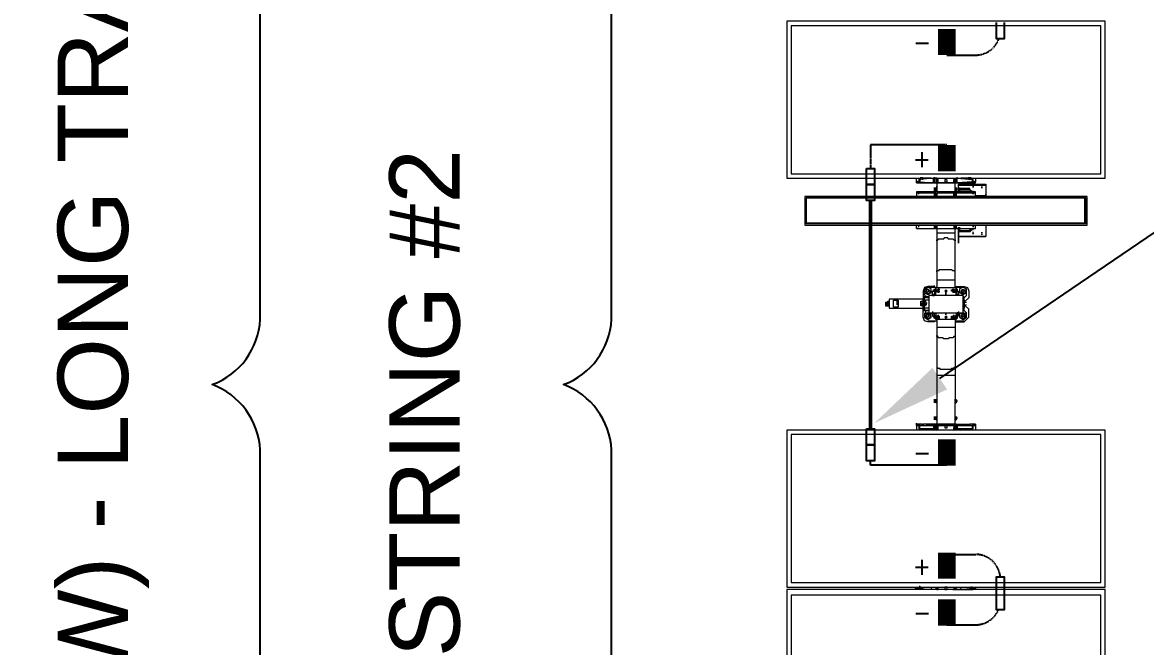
# Model space of a CAD drawing. Header units: feet. Extents: x -13743 to 68376, y -48 to 67763.
# Drawn here: x -280.4 to 38.8, y 65773.3 to 65950.6 of the extents above; entities that cross this region are included whole.
import ezdxf
from ezdxf import colors
from ezdxf.entities.mleader import LeaderData, LeaderLine
from ezdxf.math import Vec2, Vec3

# ---------------------------------------------------------------- set-up
doc = ezdxf.new("R2010")
doc.units = ezdxf.units.FT
doc.header["$MEASUREMENT"] = 0
doc.linetypes.add('HIDDEN', pattern=[0.375, 0.25, -0.125])
for name, color, linetype in [('E-HARN-COMP', 8, 'Continuous'), ('E-TRNK-CABL-NEG', 6, 'HIDDEN'), ('E-TRUNK-CABLE-POS', 6, 'HIDDEN'), ('G-ANNO-TEXT', 1, 'Continuous'), ('Polarity-Text', 7, 'Continuous')]:
    doc.layers.add(name, color=color, linetype=linetype)
doc.styles.add('NEI-A', font='arial.ttf')

# ---------------------------------------------------------------- blocks, each defined once
blk = doc.blocks.new('A$C4742fff2')
at = {"lineweight": 5}
for points in [[(9.338, 0), (9.5696, 0), (9.5696, 0.4666), (9.338, 0.4666)], [(9.5729, 0), (9.8029, 0), (9.8029, 0.4666), (9.5729, 0.4666)], [(10.4012, 0), (10.4012, 0.4666), (10.1713, 0.4666), (10.1713, 0)], [(9.5613, 0.0067), (9.5613, 0.46), (9.3463, 0.46), (9.3463, 0.0067)], [(9.5796, 0.46), (9.5796, 0.0067), (9.7963, 0.0067), (9.7963, 0.46)], [(10.3946, 0.46), (10.1779, 0.46), (10.1779, 0.0067), (10.3946, 0.0067)], [(10.1029, 0.44), (10.1029, 0.0267), (10.1446, 0.0267), (10.1446, 0.44)], [(9.9829, 0.305), (9.9829, 0.31), (9.9913, 0.31), (9.9929, 0.31), (9.9929, 0.305), (9.9929, 0.3033), (9.9913, 0.3033), (9.9829, 0.3033)], [(9.9913, 0.305), (9.9896, 0.305), (9.9913, 0.305), (9.9896, 0.305)], [(9.8113, 0.2767), (9.8096, 0.2767), (9.8096, 0.2683), (9.8113, 0.2683), (9.8113, 0.2767), (9.8096, 0.2767)], [(9.9729, 0.265), (9.9679, 0.265), (9.9646, 0.26), (9.9679, 0.255), (9.9729, 0.255), (9.9746, 0.26)], [(9.9713, 0.2567), (9.9679, 0.2567), (9.9663, 0.2583), (9.9663, 0.26), (9.9663, 0.2617), (9.9679, 0.2617), (9.9696, 0.2633), (9.9713, 0.2617), (9.9696, 0.2617), (9.9679, 0.26), (9.9696, 0.2583), (9.9713, 0.2583), (9.9713, 0.26), (9.9713, 0.2617), (9.9729, 0.2617), (9.9729, 0.26), (9.9729, 0.2583)], [(9.9846, 0.2667), (9.9846, 0.27), (9.9913, 0.27), (9.9913, 0.2667)], [(9.9879, 0.2667), (9.9896, 0.2683), (9.9879, 0.2683), (9.9879, 0.27), (9.9863, 0.2683), (9.9863, 0.2667)], [(9.9929, 0.265), (9.9929, 0.2667), (9.9913, 0.2667), (9.9913, 0.265)], [(10.0096, 0.265), (10.0046, 0.265), (10.0013, 0.26), (10.0046, 0.255), (10.0096, 0.255), (10.0113, 0.26)], [(10.0063, 0.2633), (10.0046, 0.2617), (10.0029, 0.2617), (10.0029, 0.26), (10.0029, 0.2583), (10.0046, 0.2567), (10.0063, 0.2567), (10.0079, 0.2583), (10.0079, 0.26), (10.0079, 0.2617), (10.0063, 0.2617), (10.0046, 0.26), (10.0063, 0.2583), (10.0079, 0.2583), (10.0079, 0.26), (10.0079, 0.2617), (10.0063, 0.2617)], [(10.1679, 0.2767), (10.1663, 0.2767), (10.1646, 0.2767), (10.1663, 0.2767)], [(10.1646, 0.2517), (10.1713, 0.2517), (10.1696, 0.2717), (10.1663, 0.2717), (10.1646, 0.2517), (10.1646, 0.25), (10.1646, 0.2467), (10.1646, 0.2483), (10.1646, 0.25)], [(10.1646, 0.2683), (10.1646, 0.2667)], [(9.8113, 0.2483), (9.8096, 0.2483)], [(9.8196, 0.2483), (9.8179, 0.2483)], [(9.8446, 0.2483), (9.8429, 0.2483)], [(9.9679, 0.2483), (9.9663, 0.2483)], [(9.9696, 0.2483), (9.9663, 0.2483)], [(9.9713, 0.2483), (9.9696, 0.2483)], [(9.9996, 0.2083), (9.9996, 0.2583), (9.9746, 0.2583), (9.9746, 0.2083)], [(9.9996, 0.25), (10.0013, 0.25), (10.0013, 0.2533), (9.9996, 0.2533)], [(10.0079, 0.2483), (10.0096, 0.2483), (10.0113, 0.2483), (10.0096, 0.2483), (10.0046, 0.2483)], [(10.0063, 0.2483), (10.0046, 0.2483)], [(10.0996, 0.25), (10.0979, 0.2483), (10.0996, 0.2467), (10.1013, 0.2483)], [(10.1463, 0.25), (10.1479, 0.25), (10.1496, 0.2483), (10.1479, 0.2483), (10.1496, 0.2483), (10.1479, 0.2483), (10.1496, 0.2483), (10.1479, 0.2483), (10.1496, 0.2483), (10.1496, 0.2467), (10.1479, 0.2467), (10.1463, 0.2467), (10.1463, 0.2483)], [(10.1479, 0.25), (10.1463, 0.2483), (10.1479, 0.2467), (10.1496, 0.2483)], [(10.1546, 0.2483), (10.1529, 0.2483)], [(9.5713, 0.235), (9.5696, 0.235), (9.5696, 0.2317), (9.5729, 0.2317), (9.5729, 0.2333), (9.5729, 0.235)], [(9.8079, 0.2317), (9.8096, 0.2317), (9.8096, 0.235), (9.8063, 0.235), (9.8063, 0.2333), (9.8063, 0.2317)], [(9.8113, 0.245), (9.8096, 0.245), (9.8096, 0.2467), (9.8096, 0.245)], [(9.9679, 0.235), (9.9663, 0.2333), (9.9679, 0.2317), (9.9696, 0.2333)], [(9.9679, 0.235), (9.9663, 0.2333), (9.9679, 0.2317), (9.9696, 0.2333)], [(9.9679, 0.235), (9.9663, 0.2333), (9.9679, 0.2317), (9.9696, 0.2333)], [(9.9679, 0.235), (9.9663, 0.2333), (9.9679, 0.2317), (9.9696, 0.2333)], [(9.9679, 0.2467), (9.9696, 0.2467), (9.9696, 0.245), (9.9679, 0.245)], [(10.0079, 0.245), (10.0046, 0.245), (10.0046, 0.2467), (10.0079, 0.2467)], [(10.0063, 0.235), (10.0046, 0.2333), (10.0063, 0.2317), (10.0079, 0.2333)], [(10.0063, 0.235), (10.0046, 0.2333), (10.0063, 0.2317), (10.0079, 0.2333)], [(10.0063, 0.235), (10.0046, 0.2333), (10.0063, 0.2317), (10.0079, 0.2333)], [(10.0063, 0.235), (10.0046, 0.2333), (10.0063, 0.2317), (10.0079, 0.2333)], [(10.0063, 0.245), (10.0063, 0.2467), (10.0079, 0.2467), (10.0079, 0.245)], [(10.1679, 0.235), (10.1663, 0.235), (10.1663, 0.2317), (10.1679, 0.2317), (10.1696, 0.2333), (10.1696, 0.235)], [(9.8096, 0.2183), (9.8113, 0.2183), (9.8096, 0.2183), (9.8096, 0.2217), (9.8113, 0.2217), (9.8096, 0.2217)], [(9.8196, 0.22), (9.8179, 0.22)], [(9.8229, 0.22), (9.8213, 0.22)], [(9.8446, 0.22), (9.8429, 0.22)], [(9.8463, 0.2167), (9.8463, 0.2183), (9.8429, 0.2183), (9.8446, 0.2183), (9.8446, 0.2167)], [(9.8479, 0.22), (9.8463, 0.22)], [(9.9663, 0.2217), (9.9663, 0.2233)], [(9.9679, 0.2183), (9.9663, 0.2183)], [(9.9679, 0.2217), (9.9696, 0.2217), (9.9696, 0.22), (9.9679, 0.22)], [(9.9713, 0.2183), (9.9696, 0.2183)], [(9.9996, 0.2167), (10.0013, 0.2167), (10.0013, 0.215), (9.9996, 0.215)], [(10.0046, 0.2233), (10.0079, 0.2233)], [(10.0063, 0.22), (10.0063, 0.2217), (10.0079, 0.2217), (10.0079, 0.22)], [(10.0096, 0.2167), (10.0079, 0.2167)], [(10.0996, 0.215), (10.0979, 0.215), (10.0963, 0.215), (10.0979, 0.215), (10.0963, 0.215), (10.0979, 0.215), (10.0946, 0.215), (10.0963, 0.215), (10.0946, 0.215), (10.0963, 0.215), (10.0979, 0.215)], [(10.0996, 0.2217), (10.0979, 0.22), (10.0996, 0.2183), (10.1013, 0.22)], [(10.1013, 0.22), (10.1013, 0.2183), (10.0996, 0.2183), (10.0979, 0.2183), (10.0979, 0.22), (10.0996, 0.22)], [(10.1013, 0.22), (10.0996, 0.22)], [(10.1013, 0.22), (10.0996, 0.22)], [(10.1479, 0.2217), (10.1463, 0.22), (10.1479, 0.2183), (10.1496, 0.22)], [(10.1546, 0.22), (10.1529, 0.22)], [(10.1629, 0.215), (10.1613, 0.215)], [(9.8096, 0.1983), (9.8096, 0.2), (9.8113, 0.2), (9.8113, 0.1983)], [(9.9729, 0.2133), (9.9679, 0.2133), (9.9646, 0.2083), (9.9679, 0.2033), (9.9729, 0.2033), (9.9746, 0.2083)], [(9.9713, 0.2083), (9.9713, 0.2067), (9.9696, 0.2067), (9.9679, 0.2083), (9.9696, 0.21), (9.9713, 0.21), (9.9696, 0.2117), (9.9679, 0.21), (9.9663, 0.21), (9.9663, 0.2083), (9.9663, 0.2067), (9.9679, 0.205), (9.9713, 0.205), (9.9729, 0.2067), (9.9729, 0.2083), (9.9729, 0.21), (9.9713, 0.21)], [(10.0096, 0.2133), (10.0046, 0.2133), (10.0013, 0.2083), (10.0046, 0.2033), (10.0096, 0.2033), (10.0113, 0.2083)], [(10.0046, 0.21), (10.0063, 0.2117), (10.0063, 0.21), (10.0079, 0.21), (10.0079, 0.2083), (10.0079, 0.21), (10.0063, 0.21), (10.0046, 0.2083), (10.0063, 0.2067), (10.0079, 0.2067), (10.0079, 0.2083), (10.0079, 0.2067), (10.0063, 0.205), (10.0046, 0.205), (10.0029, 0.2067), (10.0029, 0.2083), (10.0029, 0.21)], [(10.0979, 0.2133), (10.0963, 0.2133), (10.0946, 0.2133), (10.0963, 0.2133), (10.0979, 0.2133), (10.0996, 0.2133)], [(10.0963, 0.2133), (10.0946, 0.2133)], [(10.1546, 0.2133), (10.1529, 0.2133), (10.1513, 0.2133), (10.1529, 0.2133)], [(10.1529, 0.1983), (10.1513, 0.1967)], [(10.1646, 0.2), (10.1646, 0.1983), (10.1646, 0.1917)], [(9.8113, 0.19), (9.8096, 0.19)], [(10.1013, 0.1933), (10.0996, 0.1933)], [(10.1496, 0.1933), (10.1479, 0.1933)]]:
    blk.add_lwpolyline(points, close=True, dxfattribs=at)
for points in [[(10.1063, 0.4383), (10.1063, 0.03), (10.1046, 0.0283), (10.1046, 0.4383), (10.1063, 0.4383), (10.1429, 0.4383), (10.1046, 0.4383)], [(10.1429, 0.4383), (10.1429, 0.0283), (10.1429, 0.4383)], [(9.9929, 0.2583), (9.9929, 0.265), (9.9963, 0.265), (9.9963, 0.2667), (9.9946, 0.2667), (9.9946, 0.3167), (9.9813, 0.3167), (9.9813, 0.2667), (9.9829, 0.2667)], [(9.9896, 0.3183), (9.9913, 0.3183), (9.9913, 0.3167), (9.9896, 0.3167), (9.9896, 0.3183), (9.9913, 0.3183), (9.9896, 0.3183), (9.9896, 0.32), (9.9896, 0.3217), (9.9846, 0.3217), (9.9846, 0.32), (9.9846, 0.3183), (9.9846, 0.3167)], [(9.9846, 0.32), (9.9896, 0.32)], [(9.9846, 0.3183), (9.9863, 0.3183), (9.9879, 0.3183)], [(9.9879, 0.3167), (9.9863, 0.3167), (9.9879, 0.3167), (9.9863, 0.3167), (9.9879, 0.3167), (9.9896, 0.3167), (9.9879, 0.3167), (9.9863, 0.3167), (9.9863, 0.3183), (9.9879, 0.3183), (9.9863, 0.3183), (9.9879, 0.3183), (9.9896, 0.3183), (9.9879, 0.3183), (9.9863, 0.3183), (9.9896, 0.3183), (9.9879, 0.3183), (9.9863, 0.3183), (9.9879, 0.3183), (9.9913, 0.3183)], [(9.9863, 0.3183), (9.9879, 0.3183), (9.9863, 0.3183)], [(9.9896, 0.3167), (9.9913, 0.3167)], [(9.9829, 0.3033), (9.9846, 0.3033)], [(9.9863, 0.305), (9.9879, 0.305), (9.9863, 0.305)], [(9.9879, 0.305), (9.9896, 0.305), (9.9879, 0.305)], [(9.9896, 0.3033), (9.9896, 0.305), (9.9913, 0.305), (9.9896, 0.305), (9.9913, 0.305)], [(9.5729, 0.2783), (9.5696, 0.2783)], [(9.5696, 0.27), (9.5696, 0.2733), (9.5713, 0.2733), (9.5713, 0.275), (9.5729, 0.275)], [(9.5713, 0.255), (9.5696, 0.255), (9.5696, 0.265), (9.5713, 0.275)], [(9.5713, 0.27), (9.5713, 0.2733)], [(9.8113, 0.2717), (9.8096, 0.2717), (9.8096, 0.2733), (9.8096, 0.2767), (9.8029, 0.2767)], [(9.8096, 0.2733), (9.8046, 0.2733), (9.8046, 0.2717), (9.8046, 0.27), (9.8046, 0.2683), (9.8046, 0.2667)], [(9.8046, 0.2517), (9.8046, 0.25), (9.8096, 0.25), (9.8096, 0.2517), (9.8046, 0.2517), (9.8046, 0.2717), (9.8096, 0.2717), (9.8096, 0.25), (9.8113, 0.25), (9.8113, 0.2483), (9.8113, 0.25), (9.8096, 0.25), (9.8096, 0.2483), (9.8096, 0.2467), (9.8113, 0.2467)], [(9.8113, 0.2767), (9.8096, 0.2767), (9.8113, 0.2767), (9.8129, 0.2767)], [(9.8113, 0.2683), (9.8113, 0.2667), (9.8096, 0.2667), (9.8096, 0.2683)], [(9.8096, 0.2667), (9.8113, 0.25), (9.8113, 0.2667)], [(9.9613, 0.25), (9.9629, 0.25), (9.9613, 0.25), (9.9613, 0.26), (9.9629, 0.265), (9.9679, 0.2667), (9.9813, 0.2667), (9.9796, 0.2667), (9.9779, 0.2667), (9.9813, 0.2667), (9.9813, 0.265), (9.9846, 0.265), (9.9913, 0.265), (9.9913, 0.2633), (9.9896, 0.2633)], [(9.9679, 0.2633), (9.9646, 0.26)], [(9.9746, 0.265), (9.9713, 0.265)], [(9.9763, 0.2633), (9.9746, 0.2633)], [(9.9813, 0.2583), (9.9813, 0.265), (9.9779, 0.265), (9.9779, 0.2667), (9.9779, 0.265), (9.9779, 0.2583)], [(9.9779, 0.265), (9.9796, 0.265)], [(9.9813, 0.2667), (9.9846, 0.2667), (9.9813, 0.2667)], [(9.9846, 0.2633), (9.9846, 0.2667), (9.9863, 0.2667)], [(9.9896, 0.2617), (9.9879, 0.2617), (9.9879, 0.2633), (9.9863, 0.2633), (9.9863, 0.2617), (9.9879, 0.2617)], [(9.9879, 0.2683), (9.9896, 0.2683)], [(9.9879, 0.265), (9.9896, 0.265)], [(9.9929, 0.2667), (9.9913, 0.2667), (9.9929, 0.2667)], [(9.9946, 0.2667), (9.9929, 0.2667), (9.9946, 0.2667)], [(9.9979, 0.2583), (9.9979, 0.265), (9.9979, 0.2667), (9.9963, 0.2667), (9.9946, 0.2667)], [(10.0113, 0.25), (10.0129, 0.25), (10.0129, 0.26), (10.0113, 0.265), (10.0063, 0.2667), (9.9963, 0.2667)], [(9.9963, 0.265), (9.9979, 0.265)], [(9.9996, 0.2633), (9.9979, 0.2633)], [(10.0029, 0.265), (9.9996, 0.265)], [(10.0979, 0.2467), (10.0979, 0.2483), (10.0979, 0.25), (10.0996, 0.25), (10.0996, 0.2483), (10.1013, 0.2483), (10.1013, 0.2467), (10.0996, 0.2467), (10.0979, 0.2467), (10.0979, 0.2483), (10.0996, 0.2483), (10.1013, 0.2483), (10.0996, 0.25), (10.1013, 0.25), (10.1013, 0.2483), (10.0996, 0.2483), (10.1013, 0.2483), (10.0996, 0.2483), (10.1013, 0.2483), (10.0996, 0.2483), (10.1013, 0.2483), (10.1013, 0.2467), (10.0996, 0.2467), (10.0979, 0.2467), (10.0913, 0.2467), (10.0796, 0.2467), (10.0346, 0.2467), (10.0113, 0.2467), (10.0113, 0.26), (10.0079, 0.2633)], [(10.0996, 0.2767), (10.0979, 0.2767), (10.0979, 0.19), (10.0996, 0.19)], [(10.0979, 0.2767), (10.1029, 0.2767)], [(10.0996, 0.2733), (10.1013, 0.2733)], [(10.1446, 0.19), (10.1496, 0.19), (10.1513, 0.19), (10.1513, 0.2767), (10.1496, 0.2767), (10.1446, 0.2767)], [(10.1479, 0.2733), (10.1496, 0.2733)], [(10.1646, 0.2683), (10.1646, 0.2767), (10.1646, 0.2683)], [(10.1646, 0.2717), (10.1663, 0.2717), (10.1663, 0.2733), (10.1646, 0.2733)], [(10.1646, 0.25), (10.1646, 0.2667), (10.1646, 0.25)], [(10.1696, 0.27), (10.1696, 0.2717), (10.1696, 0.2733), (10.1663, 0.2733), (10.1663, 0.2767), (10.1713, 0.2767)], [(10.1696, 0.2667), (10.1696, 0.2683)], [(10.1713, 0.27), (10.1713, 0.2683)], [(9.5713, 0.2483), (9.5696, 0.2483), (9.5696, 0.255)], [(9.5729, 0.2483), (9.5696, 0.2483)], [(9.8063, 0.2483), (9.8046, 0.2483), (9.8096, 0.2483), (9.8096, 0.2467)], [(9.8046, 0.2467), (9.8046, 0.2483)], [(9.8113, 0.2483), (9.8113, 0.2467), (9.8113, 0.2483)], [(9.8179, 0.25), (9.8213, 0.25), (9.8196, 0.25), (9.8213, 0.25), (9.8229, 0.25), (9.8213, 0.25)], [(9.8196, 0.2467), (9.8179, 0.2467), (9.8179, 0.2483), (9.8213, 0.2483), (9.8229, 0.2483), (9.8213, 0.2483), (9.8213, 0.2467), (9.8229, 0.2467)], [(9.8429, 0.25), (9.8463, 0.25), (9.8446, 0.25), (9.8463, 0.25), (9.8479, 0.25), (9.8463, 0.25)], [(9.8446, 0.2467), (9.8429, 0.2467), (9.8429, 0.2483), (9.8463, 0.2483), (9.8479, 0.2483), (9.8463, 0.2483), (9.8463, 0.2467), (9.8479, 0.2467)], [(9.9629, 0.26), (9.9629, 0.2467)], [(9.9746, 0.2183), (9.9696, 0.2183), (9.9696, 0.2167), (9.9713, 0.2167), (9.9696, 0.2167), (9.9679, 0.2167), (9.9663, 0.2167), (9.9663, 0.2183), (9.9646, 0.2183), (9.9646, 0.2483), (9.9663, 0.2483), (9.9663, 0.25), (9.9696, 0.25), (9.9696, 0.2517), (9.9679, 0.2517), (9.9679, 0.25), (9.9663, 0.25)], [(9.9696, 0.2483), (9.9663, 0.2483)], [(9.9729, 0.2533), (9.9696, 0.2533), (9.9696, 0.25), (9.9729, 0.25)], [(9.9746, 0.2483), (9.9696, 0.2483), (9.9696, 0.25), (9.9713, 0.25)], [(9.9763, 0.2533), (9.9746, 0.2533), (9.9746, 0.25), (9.9729, 0.25), (9.9729, 0.2533), (9.9746, 0.2533)], [(10.0113, 0.2483), (10.0113, 0.2183), (10.0129, 0.2183), (10.0129, 0.2167), (10.0129, 0.2067), (10.0113, 0.2017), (10.0063, 0.2), (9.9963, 0.2), (9.9913, 0.205)], [(9.9996, 0.2533), (10.0013, 0.2533), (10.0063, 0.2533), (10.0063, 0.25), (10.0013, 0.25)], [(9.9996, 0.2483), (10.0046, 0.2483), (10.0046, 0.25), (10.0063, 0.25), (10.0063, 0.2517), (10.0079, 0.2517), (10.0079, 0.25), (10.0046, 0.25)], [(10.0046, 0.2483), (10.0079, 0.2483), (10.0079, 0.25), (10.0096, 0.25)], [(10.0129, 0.25), (10.0146, 0.25)], [(10.0979, 0.25), (10.0979, 0.25)], [(10.0979, 0.2483), (10.0979, 0.2483)], [(10.0996, 0.25), (10.0996, 0.25)], [(10.1013, 0.25), (10.1013, 0.25)], [(10.1013, 0.2483), (10.1013, 0.2483)], [(10.1496, 0.25), (10.1496, 0.2483), (10.1496, 0.2467), (10.1479, 0.2467), (10.1463, 0.2467), (10.1463, 0.2483), (10.1479, 0.2483), (10.1496, 0.2483), (10.1479, 0.2483), (10.1479, 0.25), (10.1496, 0.25), (10.1479, 0.25)], [(10.1463, 0.25), (10.1463, 0.25)], [(10.1463, 0.2483), (10.1463, 0.2483)], [(10.1479, 0.25), (10.1479, 0.25)], [(10.1496, 0.25), (10.1496, 0.25)], [(10.1496, 0.2483), (10.1496, 0.2483)], [(10.1713, 0.2483), (10.1696, 0.2483), (10.1663, 0.2483), (10.1646, 0.2483), (10.1646, 0.2467), (10.1579, 0.2467), (10.1529, 0.2467), (10.1513, 0.2467)], [(10.1529, 0.25), (10.1563, 0.25), (10.1546, 0.25), (10.1563, 0.25), (10.1579, 0.25)], [(10.1546, 0.2467), (10.1529, 0.2467), (10.1529, 0.2483), (10.1563, 0.2483), (10.1579, 0.2483), (10.1563, 0.2483), (10.1579, 0.2467), (10.1596, 0.2467)], [(10.1646, 0.2483), (10.1646, 0.25), (10.1713, 0.25), (10.1713, 0.2517)], [(10.1663, 0.2467), (10.1663, 0.2483)], [(10.1696, 0.2483), (10.1696, 0.2467)], [(9.5729, 0.2467), (9.5696, 0.2467), (9.5713, 0.2467)], [(9.5696, 0.2467), (9.5696, 0.245), (9.5729, 0.245)], [(9.9646, 0.2467), (9.9529, 0.2467), (9.9413, 0.2467), (9.8946, 0.2467), (9.8829, 0.2467), (9.8463, 0.2467), (9.8429, 0.2467), (9.8213, 0.2467), (9.8179, 0.2467), (9.8113, 0.2467), (9.8096, 0.2467), (9.8046, 0.2467), (9.8046, 0.245), (9.8096, 0.245), (9.8096, 0.2217)], [(9.8113, 0.22), (9.8113, 0.2467), (9.8113, 0.22)], [(9.9696, 0.2467), (9.9696, 0.245), (9.9713, 0.245), (9.9696, 0.245), (9.9696, 0.2433), (9.9663, 0.2433), (9.9663, 0.245)], [(9.9679, 0.2433), (9.9696, 0.2433), (9.9696, 0.245), (9.9679, 0.245), (9.9696, 0.245), (9.9696, 0.2467), (9.9663, 0.2467), (9.9663, 0.245), (9.9696, 0.245), (9.9679, 0.245), (9.9663, 0.245), (9.9679, 0.245), (9.9679, 0.2467)], [(9.9679, 0.245), (9.9696, 0.245), (9.9679, 0.245)], [(9.9679, 0.2333), (9.9696, 0.2333)], [(9.9729, 0.2333), (9.9713, 0.2333), (9.9729, 0.2333)], [(10.0046, 0.2333), (10.0013, 0.2333), (10.0046, 0.2333)], [(10.0079, 0.2467), (10.0079, 0.245), (10.0096, 0.245), (10.0079, 0.245), (10.0046, 0.245), (10.0046, 0.2433), (10.0063, 0.2433), (10.0046, 0.2433)], [(10.0096, 0.245), (10.0079, 0.245), (10.0096, 0.245), (10.0079, 0.245), (10.0063, 0.245), (10.0046, 0.245), (10.0063, 0.245), (10.0063, 0.2467)], [(10.0046, 0.245), (10.0046, 0.2433), (10.0079, 0.2433), (10.0096, 0.2433)], [(10.0063, 0.2333), (10.0079, 0.2333)], [(10.0079, 0.245), (10.0096, 0.245), (10.0096, 0.2433), (10.0079, 0.2433)], [(10.0979, 0.2467), (10.0979, 0.2467)], [(10.0996, 0.2467), (10.0996, 0.2467)], [(10.1013, 0.2467), (10.1013, 0.2467)], [(10.1463, 0.2467), (10.1463, 0.2467)], [(10.1479, 0.2467), (10.1479, 0.2467)], [(10.1496, 0.2467), (10.1496, 0.2467)], [(10.1646, 0.245), (10.1696, 0.245), (10.1696, 0.2467), (10.1663, 0.2467), (10.1646, 0.2467), (10.1646, 0.245), (10.1646, 0.2217), (10.1663, 0.2217), (10.1646, 0.2217), (10.1646, 0.2183), (10.1646, 0.2167), (10.1663, 0.2167)], [(10.1646, 0.2467), (10.1646, 0.22), (10.1646, 0.2467)], [(10.1646, 0.2467), (10.1663, 0.2467), (10.1663, 0.245)], [(9.5729, 0.2233), (9.5729, 0.2217), (9.5696, 0.2217), (9.5696, 0.2233), (9.5696, 0.22), (9.5696, 0.2183)], [(9.5729, 0.22), (9.5696, 0.22), (9.5713, 0.22)], [(9.5729, 0.2183), (9.5696, 0.2183), (9.5696, 0.2117), (9.5696, 0.2017), (9.5713, 0.195), (9.5713, 0.1933), (9.5729, 0.1933)], [(9.8046, 0.2217), (9.8046, 0.2183), (9.8096, 0.2183), (9.8096, 0.2167), (9.8113, 0.2167), (9.8096, 0.2167), (9.8096, 0.195), (9.8046, 0.195), (9.8046, 0.1933), (9.8096, 0.1933), (9.8096, 0.19), (9.8029, 0.19)], [(9.8113, 0.2217), (9.8096, 0.2217), (9.8046, 0.2217), (9.8063, 0.2217)], [(9.8046, 0.22), (9.8096, 0.22)], [(9.8046, 0.195), (9.8046, 0.2167), (9.8096, 0.2167), (9.8113, 0.2167)], [(9.8096, 0.2167), (9.8046, 0.2167), (9.8063, 0.2167)], [(9.8096, 0.2), (9.8113, 0.2183), (9.8113, 0.2)], [(9.8113, 0.22), (9.8179, 0.22), (9.8179, 0.2183), (9.8196, 0.2183), (9.8196, 0.2167), (9.8213, 0.2167), (9.8213, 0.2183), (9.8179, 0.2183)], [(9.8113, 0.2183), (9.8113, 0.22), (9.8113, 0.2183)], [(9.8179, 0.22), (9.8213, 0.22), (9.8179, 0.22)], [(9.8229, 0.2183), (9.8213, 0.2183), (9.8213, 0.22), (9.8429, 0.22), (9.8429, 0.2183)], [(9.8429, 0.22), (9.8463, 0.22), (9.8429, 0.22)], [(9.9646, 0.22), (9.9413, 0.22), (9.8946, 0.22), (9.8829, 0.22), (9.8463, 0.22), (9.8463, 0.2183), (9.8479, 0.2183)], [(9.9629, 0.2183), (9.9613, 0.2183), (9.9613, 0.2167), (9.9613, 0.2067), (9.9679, 0.2), (9.9796, 0.2), (9.9846, 0.205)], [(9.9629, 0.22), (9.9629, 0.2067)], [(9.9679, 0.22), (9.9696, 0.22), (9.9696, 0.2217), (9.9679, 0.2217), (9.9696, 0.2217), (9.9696, 0.2233), (9.9663, 0.2233), (9.9663, 0.225), (9.9696, 0.225), (9.9696, 0.2233), (9.9696, 0.2217), (9.9713, 0.2217)], [(9.9663, 0.2217), (9.9679, 0.2217), (9.9679, 0.2233), (9.9696, 0.2217), (9.9679, 0.2217)], [(9.9663, 0.2183), (9.9696, 0.2183), (9.9663, 0.2183)], [(9.9663, 0.2183), (9.9679, 0.2183), (9.9696, 0.2183)], [(9.9663, 0.2167), (9.9696, 0.2167), (9.9679, 0.2167)], [(9.9729, 0.215), (9.9696, 0.215), (9.9696, 0.2167), (9.9729, 0.2167)], [(9.9763, 0.215), (9.9746, 0.215), (9.9746, 0.2167), (9.9729, 0.2167), (9.9729, 0.215), (9.9746, 0.215)], [(9.9996, 0.2183), (10.0046, 0.2183), (10.0046, 0.2167), (10.0063, 0.2167), (10.0079, 0.2167), (10.0079, 0.2183), (10.0046, 0.2183), (10.0096, 0.2183), (10.0113, 0.2183), (10.0096, 0.2183), (10.0079, 0.2183), (10.0063, 0.2183), (10.0046, 0.2183), (10.0063, 0.2183), (10.0046, 0.2183)], [(10.0013, 0.2167), (10.0063, 0.2167), (10.0063, 0.215), (10.0013, 0.215), (9.9996, 0.215)], [(10.0079, 0.2217), (10.0063, 0.2217), (10.0079, 0.2217), (10.0079, 0.2233), (10.0079, 0.2217), (10.0096, 0.2217), (10.0079, 0.2217), (10.0079, 0.2233), (10.0063, 0.2233), (10.0063, 0.2217), (10.0046, 0.2217), (10.0046, 0.2233), (10.0046, 0.2217), (10.0046, 0.22), (10.0079, 0.22)], [(10.0046, 0.2167), (10.0079, 0.2167), (10.0063, 0.2167)], [(10.0063, 0.2033), (10.0079, 0.2033), (10.0113, 0.2067), (10.0113, 0.22), (10.0229, 0.22), (10.0346, 0.22), (10.0796, 0.22), (10.0913, 0.22), (10.0979, 0.22), (10.0979, 0.2183), (10.0996, 0.2183), (10.1013, 0.2183), (10.1029, 0.2183)], [(10.0763, 0.215), (10.0779, 0.215), (10.0763, 0.215)], [(10.0779, 0.215), (10.0796, 0.215)], [(10.0846, 0.215), (10.0779, 0.215), (10.0846, 0.215)], [(10.0846, 0.215), (10.0863, 0.215), (10.0846, 0.215)], [(10.0979, 0.19), (10.1029, 0.19), (10.1029, 0.175), (10.1013, 0.175), (10.0863, 0.175), (10.0863, 0.215), (10.0929, 0.215), (10.0946, 0.215), (10.0946, 0.2133), (10.0946, 0.1983), (10.0929, 0.1983), (10.0929, 0.215), (10.0863, 0.215), (10.0879, 0.215), (10.0863, 0.215), (10.0863, 0.175)], [(10.0963, 0.2133), (10.0946, 0.2133), (10.0929, 0.2133), (10.0946, 0.2133), (10.0946, 0.215)], [(10.0946, 0.215), (10.0963, 0.215), (10.0946, 0.215)], [(10.0979, 0.2217), (10.0979, 0.22)], [(10.0979, 0.2217), (10.0979, 0.2217)], [(10.0996, 0.2217), (10.0979, 0.2217)], [(10.0979, 0.22), (10.0979, 0.22)], [(10.0979, 0.2183), (10.0979, 0.2183)], [(10.0996, 0.22), (10.0996, 0.2217)], [(10.1013, 0.22), (10.0996, 0.2217)], [(10.0996, 0.2217), (10.0996, 0.2217)], [(10.1013, 0.2217), (10.0996, 0.2217)], [(10.0996, 0.22), (10.1013, 0.22)], [(10.0996, 0.22), (10.1013, 0.22)], [(10.0996, 0.22), (10.1013, 0.22)], [(10.0996, 0.2183), (10.0996, 0.2183)], [(10.1013, 0.2217), (10.1013, 0.2217)], [(10.1013, 0.22), (10.1013, 0.2217)], [(10.1013, 0.22), (10.1013, 0.22)], [(10.1013, 0.2183), (10.1013, 0.22)], [(10.1013, 0.2183), (10.1013, 0.2183)], [(10.1529, 0.2183), (10.1546, 0.2183), (10.1546, 0.2167), (10.1563, 0.2167), (10.1563, 0.2183), (10.1529, 0.2183), (10.1529, 0.22), (10.1513, 0.22), (10.1496, 0.22), (10.1479, 0.22), (10.1479, 0.2217), (10.1496, 0.22), (10.1479, 0.22), (10.1496, 0.22), (10.1479, 0.22), (10.1496, 0.22), (10.1479, 0.22), (10.1496, 0.22), (10.1496, 0.2183), (10.1479, 0.2183), (10.1463, 0.2183), (10.1463, 0.22), (10.1463, 0.2217), (10.1479, 0.2217), (10.1496, 0.2217), (10.1496, 0.22), (10.1496, 0.2183)], [(10.1463, 0.2217), (10.1463, 0.2217)], [(10.1479, 0.2183), (10.1496, 0.2183), (10.1463, 0.2183), (10.1463, 0.22), (10.1479, 0.22), (10.1496, 0.22)], [(10.1463, 0.22), (10.1463, 0.22)], [(10.1463, 0.2183), (10.1463, 0.2183)], [(10.1563, 0.215), (10.1546, 0.215), (10.1546, 0.2133), (10.1546, 0.1983), (10.1563, 0.1983), (10.1563, 0.215), (10.1613, 0.215), (10.1613, 0.175), (10.1463, 0.175), (10.1479, 0.175)], [(10.1479, 0.2217), (10.1479, 0.2217)], [(10.1479, 0.2183), (10.1479, 0.2183)], [(10.1496, 0.2217), (10.1496, 0.2217)], [(10.1496, 0.22), (10.1496, 0.22)], [(10.1496, 0.2183), (10.1496, 0.2183)], [(10.1529, 0.215), (10.1513, 0.215), (10.1529, 0.215)], [(10.1529, 0.215), (10.1513, 0.215), (10.1529, 0.215), (10.1546, 0.215), (10.1529, 0.215), (10.1546, 0.215), (10.1529, 0.215), (10.1529, 0.2133), (10.1546, 0.2133), (10.1529, 0.2133), (10.1546, 0.2133), (10.1529, 0.2133), (10.1546, 0.2133), (10.1529, 0.2133), (10.1513, 0.2133), (10.1529, 0.2133), (10.1513, 0.2133), (10.1529, 0.2133), (10.1513, 0.2133), (10.1529, 0.2133), (10.1546, 0.2133), (10.1563, 0.2133), (10.1579, 0.2133), (10.1563, 0.2133), (10.1546, 0.2133), (10.1529, 0.2133), (10.1546, 0.2133), (10.1529, 0.2133)], [(10.1563, 0.22), (10.1529, 0.22), (10.1579, 0.22), (10.1646, 0.22)], [(10.1579, 0.2183), (10.1563, 0.2183), (10.1563, 0.22), (10.1579, 0.22), (10.1596, 0.22)], [(10.1579, 0.215), (10.1563, 0.215), (10.1629, 0.215), (10.1629, 0.175), (10.1613, 0.175)], [(10.1713, 0.2217), (10.1696, 0.2217), (10.1663, 0.2217), (10.1646, 0.2217), (10.1663, 0.2217), (10.1679, 0.2217)], [(10.1646, 0.2183), (10.1646, 0.22), (10.1646, 0.2183)], [(10.1646, 0.2183), (10.1646, 0.2), (10.1646, 0.2183)], [(10.1646, 0.19), (10.1663, 0.19), (10.1679, 0.19), (10.1663, 0.19), (10.1663, 0.1933), (10.1696, 0.1933), (10.1696, 0.195), (10.1663, 0.195), (10.1646, 0.2167), (10.1713, 0.2167), (10.1696, 0.195)], [(10.1646, 0.2167), (10.1713, 0.2167), (10.1729, 0.2167)], [(10.1663, 0.2217), (10.1663, 0.2183), (10.1696, 0.2183), (10.1696, 0.2217)], [(10.1663, 0.22), (10.1696, 0.22)], [(10.1663, 0.2183), (10.1663, 0.2183)], [(9.5696, 0.1983), (9.5696, 0.1933), (9.5713, 0.1933), (9.5713, 0.1917), (9.5713, 0.1933), (9.5713, 0.1967)], [(9.8046, 0.2), (9.8046, 0.1983)], [(9.8046, 0.1967), (9.8046, 0.1983), (9.8046, 0.1967)], [(9.8096, 0.1983), (9.8096, 0.1917), (9.8113, 0.1917), (9.8113, 0.1983)], [(9.9646, 0.2067), (9.9679, 0.2033), (9.9696, 0.2033)], [(9.9713, 0.2033), (9.9746, 0.2033), (9.9779, 0.2067), (9.9796, 0.2067)], [(9.9779, 0.2083), (9.9779, 0.2067), (9.9813, 0.2067)], [(9.9929, 0.2083), (9.9929, 0.2067), (9.9813, 0.2067), (9.9813, 0.2083)], [(9.9863, 0.205), (9.9863, 0.2033)], [(9.9896, 0.2033), (9.9896, 0.205)], [(9.9929, 0.2067), (9.9963, 0.2067), (9.9979, 0.2067), (9.9979, 0.2083)], [(9.9963, 0.2067), (9.9996, 0.2033), (10.0046, 0.2033)], [(10.0929, 0.1983), (10.0963, 0.195), (10.0963, 0.1933)], [(10.0946, 0.2133), (10.0946, 0.2133)], [(10.0946, 0.2133), (10.0946, 0.2133)], [(10.0963, 0.1983), (10.0946, 0.1983), (10.0963, 0.1967), (10.0946, 0.1983), (10.0946, 0.2133), (10.0963, 0.2133), (10.0979, 0.2133), (10.0996, 0.2133), (10.0979, 0.2133), (10.0946, 0.2133)], [(10.0946, 0.2133), (10.0963, 0.2133)], [(10.0946, 0.2133), (10.0963, 0.2133)], [(10.0963, 0.2133), (10.0963, 0.2133)], [(10.0963, 0.2133), (10.0963, 0.2133)], [(10.0963, 0.2133), (10.0979, 0.2133)], [(10.0963, 0.2133), (10.0979, 0.2133)], [(10.0963, 0.2133), (10.0979, 0.2133), (10.0996, 0.2133)], [(10.0963, 0.2133), (10.0979, 0.2133)], [(10.0963, 0.2133), (10.0979, 0.2133)], [(10.0963, 0.2133), (10.0979, 0.2133), (10.0996, 0.2133)], [(10.1513, 0.2133), (10.1513, 0.2133)], [(10.1513, 0.1933), (10.1513, 0.195), (10.1546, 0.1983), (10.1546, 0.2133), (10.1513, 0.2133)], [(10.1696, 0.1967), (10.1696, 0.1983), (10.1696, 0.2)], [(10.1713, 0.1983), (10.1713, 0.1967)], [(9.5729, 0.19), (9.5696, 0.19)], [(9.5713, 0.1917), (9.5729, 0.1917)], [(9.8113, 0.195), (9.8096, 0.195), (9.8096, 0.1933), (9.8113, 0.1933)], [(9.8096, 0.1917), (9.8096, 0.19), (9.8113, 0.19), (9.8113, 0.1917)], [(10.0913, 0.1933), (10.0896, 0.1933), (10.0913, 0.1933), (10.0929, 0.1933)], [(10.0896, 0.1817), (10.0896, 0.18)], [(10.0913, 0.18), (10.0913, 0.1817)], [(10.0963, 0.195), (10.0979, 0.195)], [(10.1463, 0.19), (10.1463, 0.175)], [(10.1513, 0.195), (10.1529, 0.195)], [(10.1596, 0.1933), (10.1579, 0.1933), (10.1596, 0.1933), (10.1613, 0.1933)], [(10.1579, 0.1817), (10.1579, 0.18)], [(10.1596, 0.18), (10.1596, 0.1817)], [(10.1646, 0.1933), (10.1663, 0.1933), (10.1663, 0.195), (10.1646, 0.195)], [(10.1646, 0.19), (10.1646, 0.1917), (10.1646, 0.19)], [(10.1713, 0.19), (10.1663, 0.19)], [(10.1429, 0.0283), (10.1046, 0.0283)], [(10.1063, 0.03), (10.1429, 0.03)]]:
    blk.add_lwpolyline(points, dxfattribs=at)
at = {"color": 8, "lineweight": 5, "true_color": 0x808080}
for points in [[(9.5729, 0.2767), (9.5696, 0.2767)], [(9.5696, 0.2733), (9.5696, 0.275), (9.5713, 0.275), (9.5729, 0.26)], [(9.5696, 0.2633), (9.5696, 0.2717), (9.5713, 0.2717)], [(9.5696, 0.2667), (9.5696, 0.27)], [(9.5713, 0.2733), (9.5713, 0.2733)], [(9.5729, 0.2717), (9.5729, 0.27), (9.5729, 0.2717), (9.5746, 0.2717)], [(9.8046, 0.2733), (9.8029, 0.2717)], [(9.8029, 0.255), (9.8046, 0.27), (9.8029, 0.27)], [(9.8046, 0.2683), (9.8029, 0.2683), (9.8046, 0.2683)], [(9.8029, 0.2617), (9.8046, 0.2667)], [(9.9779, 0.2583), (9.9779, 0.265)], [(9.9963, 0.2583), (9.9963, 0.265)], [(10.0979, 0.2767), (10.0979, 0.2483)], [(10.1496, 0.2483), (10.1496, 0.2767)], [(10.1713, 0.2717), (10.1696, 0.2733)], [(10.1713, 0.255), (10.1713, 0.27), (10.1729, 0.27)], [(10.1713, 0.2667), (10.1713, 0.2617)], [(9.5729, 0.255), (9.5696, 0.255)], [(9.8029, 0.25), (9.8046, 0.25), (9.8029, 0.2467), (9.8046, 0.2467)], [(9.8046, 0.25), (9.8063, 0.25)], [(9.8213, 0.2483), (9.8179, 0.2483)], [(9.8463, 0.2483), (9.8429, 0.2483)], [(9.9613, 0.25), (9.9629, 0.25)], [(9.9663, 0.25), (9.9696, 0.25)], [(9.9663, 0.2483), (9.9696, 0.2483)], [(10.0046, 0.25), (10.0079, 0.25)], [(10.0046, 0.2483), (10.0096, 0.2483)], [(10.0113, 0.25), (10.0129, 0.25)], [(10.1563, 0.2483), (10.1529, 0.2483)], [(10.1696, 0.2467), (10.1713, 0.2467), (10.1713, 0.25), (10.1729, 0.25)], [(9.8029, 0.245), (9.8046, 0.245)], [(9.8213, 0.2467), (9.8179, 0.2467)], [(9.8463, 0.2467), (9.8429, 0.2467)], [(9.8829, 0.22), (9.8829, 0.2467)], [(9.8946, 0.22), (9.8946, 0.2217), (9.8929, 0.2217), (9.8929, 0.225), (9.8913, 0.2267), (9.8913, 0.2283), (9.8913, 0.23), (9.8913, 0.2317), (9.8913, 0.2333), (9.8913, 0.235), (9.8913, 0.2367), (9.8913, 0.2383), (9.8913, 0.24), (9.8913, 0.2417), (9.8929, 0.2417), (9.8929, 0.2433), (9.8929, 0.245), (9.8946, 0.2467)], [(9.9413, 0.22), (9.9396, 0.22), (9.9396, 0.2217), (9.9379, 0.2233), (9.9379, 0.225), (9.9379, 0.2267), (9.9379, 0.2283), (9.9363, 0.23), (9.9363, 0.2317), (9.9363, 0.2333), (9.9363, 0.235), (9.9363, 0.2367), (9.9379, 0.2383), (9.9379, 0.24), (9.9379, 0.2417), (9.9379, 0.2433), (9.9379, 0.245), (9.9396, 0.245), (9.9396, 0.2467), (9.9413, 0.2467)], [(9.9529, 0.22), (9.9529, 0.2467)], [(9.9679, 0.2433), (9.9663, 0.2433)], [(9.9679, 0.2433), (9.9679, 0.2433)], [(10.0063, 0.2433), (10.0063, 0.2433)], [(10.0229, 0.2467), (10.0229, 0.22)], [(10.0346, 0.2467), (10.0363, 0.2467), (10.0363, 0.2433), (10.0379, 0.2433), (10.0379, 0.2417), (10.0379, 0.24), (10.0379, 0.2383), (10.0379, 0.2367), (10.0379, 0.235), (10.0379, 0.2333), (10.0379, 0.2317), (10.0379, 0.23), (10.0379, 0.2283), (10.0379, 0.2267), (10.0379, 0.225), (10.0363, 0.2233), (10.0363, 0.2217), (10.0346, 0.22)], [(10.0796, 0.2467), (10.0813, 0.2467), (10.0813, 0.245), (10.0829, 0.245), (10.0829, 0.2433), (10.0829, 0.2417), (10.0829, 0.24), (10.0829, 0.2383), (10.0829, 0.2367), (10.0846, 0.235), (10.0846, 0.2333), (10.0846, 0.2317), (10.0829, 0.23), (10.0829, 0.2283), (10.0829, 0.2267), (10.0829, 0.225), (10.0829, 0.2233), (10.0813, 0.2217), (10.0813, 0.22), (10.0796, 0.22)], [(10.0913, 0.2467), (10.0913, 0.22)], [(10.0979, 0.2467), (10.0979, 0.22)], [(10.1496, 0.22), (10.1496, 0.2467)], [(10.1529, 0.2467), (10.1579, 0.2467)], [(10.1696, 0.245), (10.1713, 0.245)], [(9.8046, 0.2167), (9.8029, 0.22)], [(9.8029, 0.2167), (9.8046, 0.2167), (9.8063, 0.2167)], [(9.8179, 0.22), (9.8213, 0.22)], [(9.8179, 0.2183), (9.8213, 0.2183)], [(9.8429, 0.22), (9.8463, 0.22)], [(9.8429, 0.2183), (9.8463, 0.2183)], [(9.9629, 0.2167), (9.9613, 0.2167)], [(9.9663, 0.2233), (9.9663, 0.225), (9.9696, 0.225), (9.9696, 0.2233)], [(9.9663, 0.2183), (9.9696, 0.2183)], [(9.9663, 0.2167), (9.9696, 0.2167)], [(10.0046, 0.2233), (10.0063, 0.2233), (10.0063, 0.225), (10.0079, 0.225), (10.0079, 0.2233), (10.0096, 0.2233), (10.0079, 0.2233)], [(10.0046, 0.2183), (10.0096, 0.2183)], [(10.0046, 0.2167), (10.0079, 0.2167)], [(10.0129, 0.2167), (10.0113, 0.2167)], [(10.0979, 0.2183), (10.0979, 0.19)], [(10.1496, 0.19), (10.1496, 0.2183)], [(10.1529, 0.22), (10.1579, 0.22)], [(10.1529, 0.2183), (10.1563, 0.2183)], [(10.1713, 0.22), (10.1713, 0.2167), (10.1729, 0.2167)], [(9.5696, 0.2117), (9.5729, 0.2117)], [(9.5696, 0.205), (9.5696, 0.195), (9.5713, 0.195)], [(9.5696, 0.1983), (9.5696, 0.2)], [(9.5729, 0.2083), (9.5713, 0.1933)], [(9.5729, 0.1983), (9.5729, 0.195), (9.5729, 0.1967)], [(9.8029, 0.2117), (9.8046, 0.1967), (9.8029, 0.1967), (9.8046, 0.195)], [(9.8029, 0.2), (9.8046, 0.2), (9.8029, 0.205)], [(9.8029, 0.1983), (9.8046, 0.1983)], [(9.9779, 0.2067), (9.9779, 0.2083)], [(9.9963, 0.2067), (9.9963, 0.2083)], [(10.0979, 0.2133), (10.0946, 0.2133)], [(10.1513, 0.2133), (10.1546, 0.2133)], [(10.1713, 0.1967), (10.1713, 0.2117)], [(10.1713, 0.205), (10.1713, 0.2), (10.1729, 0.2)], [(10.1713, 0.1983), (10.1729, 0.1983)], [(9.5713, 0.1917), (9.5696, 0.1917), (9.5696, 0.1933)], [(9.5729, 0.19), (9.5696, 0.19)], [(9.5713, 0.1933), (9.5713, 0.1933)], [(10.0963, 0.1967), (10.0963, 0.1967)], [(10.0963, 0.195), (10.0979, 0.195)], [(10.0963, 0.1933), (10.0979, 0.1933)], [(10.1513, 0.1967), (10.1513, 0.1967)], [(10.1513, 0.195), (10.1529, 0.195)], [(10.1513, 0.1933), (10.1529, 0.1933)], [(10.1696, 0.195), (10.1713, 0.1967), (10.1729, 0.1967)]]:
    blk.add_lwpolyline(points, dxfattribs=at)
for points in [[(10.1729, 0.2683), (10.1713, 0.2683)], [(9.8046, 0.2217), (9.8029, 0.2217)], [(9.9679, 0.22), (9.9663, 0.22), (9.9663, 0.2217), (9.9679, 0.2233), (9.9696, 0.2233), (9.9696, 0.2217), (9.9696, 0.22)], [(10.0079, 0.22), (10.0063, 0.22), (10.0046, 0.2217), (10.0063, 0.2217), (10.0063, 0.2233), (10.0079, 0.2233), (10.0079, 0.2217)], [(10.1713, 0.2217), (10.1696, 0.2217)]]:
    blk.add_lwpolyline(points, close=True, dxfattribs=at)

msp = doc.modelspace()

# ---------------------------------------------------------------- linework, layer by layer
at = {"layer": 'E-HARN-COMP', "const_width": 5}
for points in [[(-17.69, 65941.31), (-17.69, 65948.76)], [(-17.69, 65908.33), (-17.69, 65915.78)], [(-17.69, 65824.73), (-17.69, 65832.19)], [(-17.69, 65792.56), (-17.69, 65800.01)], [(-17.69, 65779.26), (-17.69, 65786.72)]]:
    msp.add_lwpolyline(points, dxfattribs=at)
at = {"layer": 'E-HARN-COMP'}
for points in [[(-3.61, 65950.57), (-3.61, 65946), (-1.28, 65946), (-1.28, 65950.57)], [(-1.28, 65788.45), (-1.28, 65793.01), (-3.61, 65793.01), (-3.61, 65788.45)], [(-3.61, 65788.45), (-3.61, 65783.88), (-1.28, 65783.88), (-1.28, 65788.45)]]:
    msp.add_lwpolyline(points, dxfattribs=at)
for points in [[(-40.5, 65909.09), (-38.18, 65909.09), (-38.18, 65904.53), (-40.5, 65904.53)], [(-40.5, 65904.53), (-38.18, 65904.53), (-38.18, 65899.97), (-40.5, 65899.97)], [(-40.5, 65835.17), (-38.18, 65835.17), (-38.18, 65830.61), (-40.5, 65830.61)], [(-40.5, 65830.61), (-38.18, 65830.61), (-38.18, 65826.04), (-40.5, 65826.04)]]:
    msp.add_lwpolyline(points, close=True, dxfattribs=at)
at = {"layer": 'E-TRNK-CABL-NEG', "ltscale": 0.1}
for points in [[(-17.69, 65941.31), (-9.46, 65941.31, 0.318211), (-2.83, 65946, 0.318211)], [(-17.69, 65779.49), (-9.46, 65779.49, 0.305811), (-2.94, 65783.88, 0.305811)]]:
    msp.add_lwpolyline(points, format="xyb", dxfattribs=at)
at = {"layer": 'E-TRNK-CABL-NEG', "color": 7, "linetype": 'Continuous', "ltscale": 0.1, "const_width": 1}
msp.add_lwpolyline([(-39.34, 65835.17), (-39.34, 65899.97)], dxfattribs=at)
at = {"layer": 'E-TRNK-CABL-NEG', "ltscale": 0.1}
msp.add_lwpolyline([(-17.69, 65824.8), (-39.34, 65824.8), (-39.34, 65826.04)], dxfattribs=at)
at = {"layer": 'E-TRUNK-CABLE-POS', "ltscale": 0.1}
msp.add_lwpolyline([(-17.69, 65915.78), (-39.34, 65915.78), (-39.34, 65909.09)], dxfattribs=at)
msp.add_lwpolyline([(-17.69, 65799.48), (-9.46, 65799.48, -0.391396), (-2.45, 65793.01, -0.391396)], format="xyb", dxfattribs=at)
at = {"layer": 'G-ANNO-TEXT', "flags": 128}
for points in [[(-199.17, 63942.19, -0.427062), (-213.39, 63958.01), (-212.82, 65829.2, 0.298343), (-226.46, 65847.71, 0.298343), (-212.82, 65866.22), (-212.82, 67752.07, -0.354962), (-199.17, 67762.56)], [(-99.31, 65150.81, -0.298343), (-112.95, 65169.32), (-112.95, 65829.2, 0.298343), (-126.6, 65847.71, 0.298343), (-112.95, 65866.22), (-112.95, 66521.1, -0.340759), (-99.31, 66541.52)]]:
    msp.add_lwpolyline(points, format="xyb", dxfattribs=at)
at = {"layer": 'Polarity-Text'}
for p, q in [((-26.47, 65944.71), (-22.85, 65944.71)), ((-24.74, 65913.72), (-24.74, 65909.45)), ((-26.55, 65911.59), (-22.93, 65911.59)), ((-26.47, 65828.13), (-22.85, 65828.13)), ((-24.74, 65797.96), (-24.74, 65793.68)), ((-26.55, 65795.82), (-22.93, 65795.82)), ((-26.47, 65782.66), (-22.85, 65782.66))]:
    msp.add_line(p, q, dxfattribs=at)

# ---------------------------------------------------------------- texts
at = {"layer": 'G-ANNO-TEXT', "char_height": 20, "attachment_point": 3, "rotation": 90, "style": 'NEI-A', "bg_fill": 3, "box_fill_scale": 1.5, "bg_fill_color": 256, "bg_fill_transparency": 0}
for s, insert, width in [('NEXTRACKER (580W) - LONG TRACKER  (78 MODULES)', (-270.43, 66255.21), 831.5345), ('STRING #2 ', (-176.15, 65914.63), 429.1632)]:
    msp.add_mtext(s, dxfattribs=dict(at, insert=insert, width=width))

# ---------------------------------------------------------------- next in the draw order: leaders
at = {"layer": 'G-ANNO-TEXT'}
ml = msp.add_multileader_mtext('Standard', dxfattribs=at)
ml.set_content('MOTOR GAP STRING JUMPER', color=256, style='NEI-A')
ml.set_leader_properties()
ml.build(insert=Vec2(0, 0))
ml.multileader.update_dxf_attribs({"dogleg_length": 0.36, "arrow_head_size": 22.51})
ctx = ml.context
ctx.base_point, ctx.char_height, ctx.arrow_head_size, ctx.landing_gap_size, ctx.plane_origin = Vec3(138.18, 65925.4, -22.9), 20, 22.51, 23.05, Vec3(7578.3, 60244.95, -22.9)
notes = []
notes.append((ctx, [(0, (1, 1, 0), (92.08, 65925.4, -22.9), (1, 0), 46.1, [(0, [(-38.28, 65836.75, -22.9)], 0, [])])]))
ctx.mtext.insert, ctx.mtext.width, ctx.mtext.flow_direction = Vec3(161.23, 65935.57, -22.9), 406.5438, 5
ctx.mtext.has_bg_fill, ctx.mtext.bg_color, ctx.mtext.bg_scale_factor, ctx.mtext.bg_transparency, ctx.mtext.use_window_bg_color = 1, -1073741824, 1.5, 0, 1
for ctx, leaders in notes:
    for number, flags, end, landing, length, lines in leaders:
        leader = LeaderData()
        leader.index, (leader.has_last_leader_line, leader.has_dogleg_vector, leader.attachment_direction) = number, flags
        leader.last_leader_point, leader.dogleg_vector, leader.dogleg_length = Vec3(end), Vec3(landing), length
        for number, points, colour, breaks in lines:
            line = LeaderLine()
            line.index, line.vertices, line.color, line.breaks = number, Vec3.list(points), colors.encode_raw_color(colour), breaks
            leader.lines.append(line)
        ctx.leaders.append(leader)

# ---------------------------------------------------------------- next in the draw order: block references
at = {"xscale": 194.04614304, "yscale": 194.04614304, "zscale": 194.04614304, "rotation": 90}
msp.add_blockref('A$C4742fff2', (27.37, 63932.6), dxfattribs=at)

doc.saveas('drawing.dxf')
